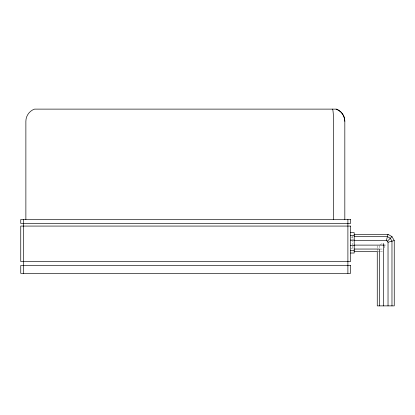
<?xml version="1.0" encoding="UTF-8"?>
<svg xmlns="http://www.w3.org/2000/svg" width="415" height="415" viewBox="0 0 415 415"><rect width="100%" height="100%" fill="white"/><g stroke="black" fill="none" stroke-linecap="round" stroke-linejoin="round"><path stroke-width="0.31" stroke-dasharray="2.08 1.56" d="M384.394 247.926L384.995 245.675M380.104 244.352L382.915 243.595M351.121 237.105L352.309 237.105M351.121 240.736L352.309 240.736L352.309 244.933M351.121 248.564L352.309 248.564M380.109 249.052L384.093 249.052M377.883 251.329L379.751 251.329M380.373 251.329L383.481 251.329M379.538 245.639L379.538 248.481M377.261 245.732L377.261 248.217M377.261 248.839L377.261 250.707M352.309 236.057L352.309 240.135M352.309 246.142L352.309 249.612"/><path stroke-width="0.62" d="M354.202 240.56L386.365 240.56L388.03 234.34L391.973 236.617L394.25 240.56L394.25 305.881L377.261 305.881L377.261 251.329L354.202 251.329M388.03 305.881L388.03 242.225L387.423 241.167L391.973 236.617M388.03 242.225L394.25 240.56M344.824 219.504L344.824 121.299A12.917 12.855 90 0 0 336.186 109.124L34.512 109.119C29.439 110.836 25.818 115.946 25.875 121.299L25.875 219.504M350.525 232.644L354.202 232.644L354.202 253.026L350.525 253.026M354.202 234.34L388.03 234.34M350.525 235.372L354.202 235.372M354.202 236.617L387.423 236.617L390.308 238.283L391.973 241.167L391.973 305.881M350.525 240.103L354.202 240.103M354.202 245.109L385.146 245.109M350.525 245.566L354.202 245.566M354.202 249.052L379.538 249.052L379.538 305.881M350.525 250.297L354.202 250.297M386.365 240.56L387.423 241.167M383.481 243.444L383.481 305.881M347.895 219.504L347.895 273.381M333.51 219.504L333.51 121.299A12.917 1.266 90 0 0 332.659 109.124M23.38 219.504L23.38 273.381M336.186 109.119A12.912 12.907 -90 0 1 344.824 121.299M350.525 219.504L20.75 219.504L20.75 223.446L350.525 223.446L350.525 219.504M350.525 226.071L20.75 226.071L20.75 261.554L350.525 261.554L350.525 226.071M350.525 265.496L20.75 265.496L20.75 273.381L350.525 273.381L350.525 265.496"/></g></svg>
